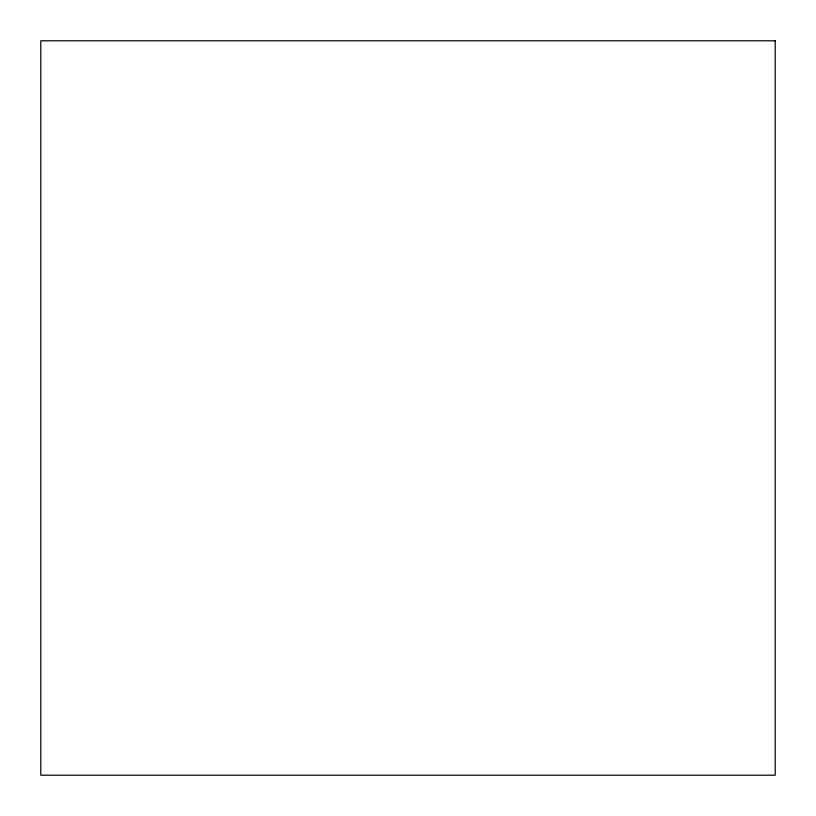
<?xml version="1.0" encoding="UTF-8"?>
<svg xmlns="http://www.w3.org/2000/svg" width="816" height="816" viewBox="0 0 816 816"><rect width="100%" height="100%" fill="white"/><g stroke="black" fill="none" stroke-linecap="round" stroke-linejoin="round"><path stroke-width="1.22" d="M775.2 40.8L40.8 40.8L40.8 775.2L775.2 775.2L775.2 40.8"/></g></svg>
